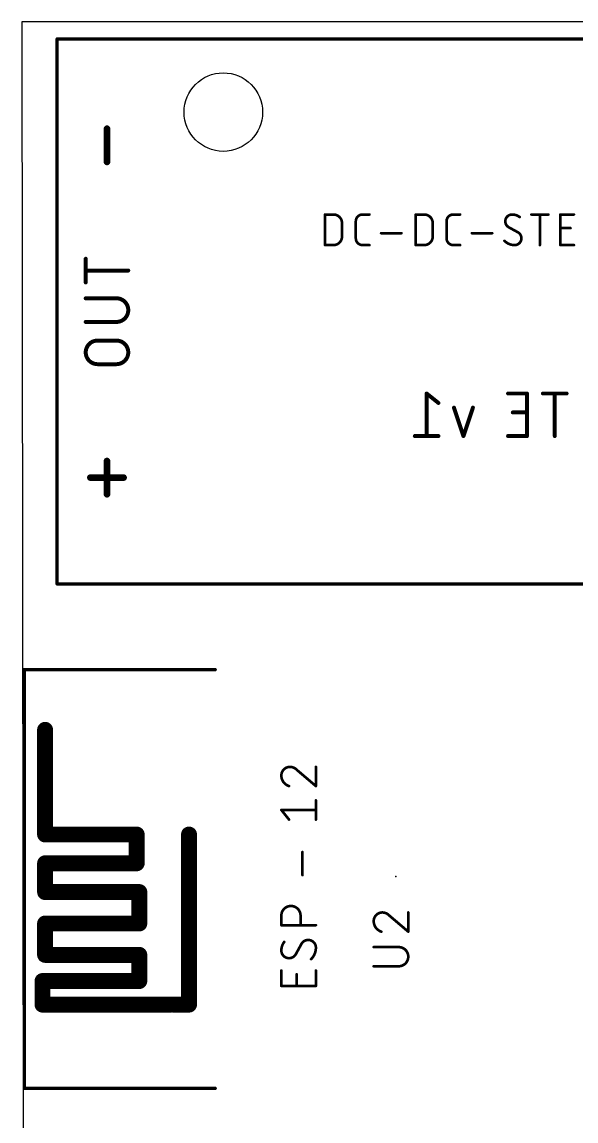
# Model space of a CAD drawing. Extents: x -1.1 to 45.4, y 0 to 78.4.
# Drawn here: x -0.07 to 21.1, y 36.37 to 78.37 of the extents above; entities that cross this region are included whole.
import ezdxf

# ---------------------------------------------------------------- set-up
doc = ezdxf.new("R2010")
doc.units = 0
for name, color, linetype in [('20', 31, 'CONTINUOUS'), ('21', 253, 'CONTINUOUS'), ('23', 53, 'CONTINUOUS'), ('25', 253, 'CONTINUOUS'), ('26', 253, 'CONTINUOUS'), ('27', 253, 'CONTINUOUS')]:
    doc.layers.add(name, color=color, linetype=linetype)

msp = doc.modelspace()

# ---------------------------------------------------------------- linework, layer by layer
at = {"layer": '20'}
for p, q in [((45.3161, 78.3739), (-0.0739, 78.3739)), ((-0.0739, 78.3739), (0, 0))]:
    msp.add_line(p, q, dxfattribs=at)
msp.add_circle((7.62, 74.93), 1.5, dxfattribs=at)
at = {"layer": '21'}
for points, const_width in [([(1.27, 56.896), (1.27, 77.724)], 0.127), ([(1.27, 77.724), (44.45, 77.724)], 0.127), ([(3.175, 74.295), (3.175, 73.025)], 0.254), ([(2.3622, 68.4216), (2.3622, 69.3247)], 0.1524), ([(3.9878, 68.8731), (2.3622, 68.8731)], 0.1524), ([(3.5362, 67.8137), (2.3622, 67.8137)], 0.1524), ([(2.3622, 66.9105), (3.5362, 66.9105)], 0.1524), ([(2.8138, 66.1984), (3.5362, 66.1984)], 0.1524), ([(3.5362, 65.2953), (2.8138, 65.2953)], 0.1524), ([(3.175, 60.325), (3.175, 61.595)], 0.254), ([(3.81, 60.96), (2.54, 60.96)], 0.254), ([(44.45, 56.896), (1.27, 56.896)], 0.127), ([(0.0099, 53.62), (7.3099, 53.62)], 0.127), ([(0.0099, 37.62), (0.0099, 53.62)], 0.127), ([(0.8099, 47.32), (0.8099, 51.32)], 0.6096), ([(10.4253, 49.7948), (11.1591, 49.1711)], 0.1016), ([(11.1591, 49.1711), (11.1591, 49.9048)], 0.1016), ([(10.1318, 47.8909), (9.8383, 48.2578)], 0.1016), ([(9.8383, 48.2578), (11.1591, 48.2578)], 0.1016), ([(11.1591, 47.8909), (11.1591, 48.6247)], 0.1016), ([(4.3099, 47.32), (0.8099, 47.32)], 0.6096), ([(4.3099, 46.22), (4.3099, 47.32)], 0.6096), ([(6.3099, 40.82), (6.3099, 47.32)], 0.6096), ([(10.6455, 45.7693), (10.6455, 46.6498)], 0.1016), ([(0.8099, 45.12), (0.8099, 46.22)], 0.6096), ([(0.8099, 46.22), (4.3099, 46.22)], 0.6096), ([(4.4099, 45.12), (0.8099, 45.12)], 0.6096), ([(4.4099, 43.92), (4.4099, 45.12)], 0.6096), ([(0.8099, 42.72), (0.8099, 43.92)], 0.6096), ([(0.8099, 43.92), (4.4099, 43.92)], 0.6096), ([(9.8383, 43.855), (9.8383, 44.2219)], 0.1016), ([(10.5721, 44.2219), (10.5721, 43.855)], 0.1016), ([(11.1591, 43.855), (9.8383, 43.855)], 0.1016), ([(4.4099, 42.72), (0.8099, 42.72)], 0.6096), ([(4.4099, 41.72), (4.4099, 42.72)], 0.6096), ([(10.6088, 43.1439), (10.3886, 42.7403)], 0.1016), ([(0.7099, 40.82), (0.7099, 41.72)], 0.6096), ([(0.7099, 41.72), (4.4099, 41.72)], 0.6096), ([(9.8383, 41.5352), (9.8383, 42.1222)], 0.1016), ([(10.4253, 41.5352), (10.4253, 41.9754)], 0.1016), ([(11.1591, 42.1222), (11.1591, 41.5352)], 0.1016), ([(11.1591, 41.5352), (9.8383, 41.5352)], 0.1016), ([(5.6099, 40.82), (0.7099, 40.82)], 0.6096), ([(5.7099, 40.82), (6.3099, 40.82)], 0.6096), ([(7.3099, 37.62), (0.0099, 37.62)], 0.127)]:
    msp.add_lwpolyline(points, dxfattribs=dict(at, const_width=const_width))
for points, const_width in [([(1.27, 77.7558, 1), (1.27, 77.6923)], 0.0635), ([(1.3017, 77.724, 1), (1.2383, 77.724)], 0.0635), ([(3.2385, 74.295, 1), (3.1115, 74.295)], 0.127), ([(3.1115, 73.025, 1), (3.2385, 73.025)], 0.127), ([(2.4003, 69.3247, 1), (2.3241, 69.3247)], 0.0762), ([(2.3622, 68.9112, 1), (2.3622, 68.835)], 0.0762), ([(3.9878, 68.835, 1), (3.9878, 68.9112)], 0.0762), ([(2.3241, 68.4216, 1), (2.4003, 68.4216)], 0.0762), ([(2.3622, 67.8518, 1), (2.3622, 67.7756)], 0.0762), ([(3.5362, 66.9105, 1), (3.5362, 67.8137)], 0.1524), ([(3.5362, 67.8518, 1), (3.5362, 67.7756)], 0.0762), ([(3.5362, 67.7756, 1), (3.5362, 67.8518)], 0.0762), ([(2.3622, 66.9486, 1), (2.3622, 66.8724)], 0.0762), ([(3.5362, 66.9486, 1), (3.5362, 66.8724)], 0.0762), ([(3.5362, 66.8724, 1), (3.5362, 66.9486)], 0.0762), ([(2.8138, 66.1984, 1), (2.8138, 65.2953)], 0.1524), ([(2.8138, 66.2365, 1), (2.8138, 66.1603)], 0.0762), ([(2.8138, 66.1603, 1), (2.8138, 66.2365)], 0.0762), ([(3.5362, 65.2953, 1), (3.5362, 66.1984)], 0.1524), ([(3.5362, 66.2365, 1), (3.5362, 66.1603)], 0.0762), ([(3.5362, 66.1603, 1), (3.5362, 66.2365)], 0.0762), ([(2.8138, 65.3334, 1), (2.8138, 65.2572)], 0.0762), ([(2.8138, 65.2572, 1), (2.8138, 65.3334)], 0.0762), ([(3.5362, 65.3334, 1), (3.5362, 65.2572)], 0.0762), ([(3.5362, 65.2572, 1), (3.5362, 65.3334)], 0.0762), ([(3.2385, 61.595, 1), (3.1115, 61.595)], 0.127), ([(2.54, 61.0235, 1), (2.54, 60.8965)], 0.127), ([(3.81, 60.8965, 1), (3.81, 61.0235)], 0.127), ([(3.1115, 60.325, 1), (3.2385, 60.325)], 0.127), ([(1.27, 56.9278, 1), (1.27, 56.8642)], 0.0635), ([(1.2383, 56.896, 1), (1.3017, 56.896)], 0.0635), ([(0.0416, 53.62, 1), (-0.0219, 53.62)], 0.0635), ([(0.0099, 53.6518, 1), (0.0099, 53.5883)], 0.0635), ([(7.3099, 53.5883, 1), (7.3099, 53.6518)], 0.0635), ([(0.9623, 51.32, 1), (0.6575, 51.32)], 0.3048), ([(10.1685, 49.9048, 0.4142), (9.8383, 49.5746)], 0.1016), ([(9.8383, 49.5746, 0.3252), (10.1318, 49.1711)], 0.1016), ([(9.8637, 49.5746, 1), (9.8129, 49.5746)], 0.0508), ([(9.8129, 49.5746, 1), (9.8637, 49.5746)], 0.0508), ([(10.4253, 49.7948, 0.2053), (10.1685, 49.9048)], 0.1016), ([(10.1685, 49.9302, 1), (10.1685, 49.8794)], 0.0508), ([(10.1685, 49.8794, 1), (10.1685, 49.9302)], 0.0508), ([(10.4418, 49.8141, 1), (10.4089, 49.7754)], 0.0508), ([(10.4069, 49.7772, 1), (10.4437, 49.8123)], 0.0508), ([(11.1845, 49.9048, 1), (11.1337, 49.9048)], 0.0508), ([(10.124, 49.1469, 1), (10.1396, 49.1952)], 0.0508), ([(11.1337, 49.1711, 1), (11.1845, 49.1711)], 0.0508), ([(11.1426, 49.1517, 1), (11.1755, 49.1904)], 0.0508), ([(9.8581, 48.2737, 1), (9.8185, 48.2419)], 0.0508), ([(9.8383, 48.2832, 1), (9.8383, 48.2324)], 0.0508), ([(11.1845, 48.6247, 1), (11.1337, 48.6247)], 0.0508), ([(11.1591, 48.2324, 1), (11.1591, 48.2832)], 0.0508), ([(10.112, 47.875, 1), (10.1516, 47.9068)], 0.0508), ([(11.1337, 47.8909, 1), (11.1845, 47.8909)], 0.0508), ([(0.8099, 47.4724, 1), (0.8099, 47.1676)], 0.3048), ([(0.6575, 47.32, 1), (0.9623, 47.32)], 0.3048), ([(4.4623, 47.32, 1), (4.1575, 47.32)], 0.3048), ([(4.3099, 47.1676, 1), (4.3099, 47.4724)], 0.3048), ([(6.4623, 47.32, 1), (6.1575, 47.32)], 0.3048), ([(10.6708, 46.6498, 1), (10.6201, 46.6498)], 0.0508), ([(0.9623, 46.22, 1), (0.6575, 46.22)], 0.3048), ([(0.8099, 46.3724, 1), (0.8099, 46.0676)], 0.3048), ([(4.1575, 46.22, 1), (4.4623, 46.22)], 0.3048), ([(4.3099, 46.0676, 1), (4.3099, 46.3724)], 0.3048), ([(10.6201, 45.7693, 1), (10.6708, 45.7693)], 0.0508), ([(0.8099, 45.2724, 1), (0.8099, 44.9676)], 0.3048), ([(4.5623, 45.12, 1), (4.2575, 45.12)], 0.3048), ([(4.4099, 44.9676, 1), (4.4099, 45.2724)], 0.3048), ([(0.6575, 45.12, 1), (0.9623, 45.12)], 0.3048), ([(10.5721, 44.2219, 1), (9.8383, 44.2219)], 0.1016), ([(0.9623, 43.92, 1), (0.6575, 43.92)], 0.3048), ([(0.8099, 44.0724, 1), (0.8099, 43.7676)], 0.3048), ([(4.4099, 43.7676, 1), (4.4099, 44.0724)], 0.3048), ([(9.8637, 44.2219, 1), (9.8129, 44.2219)], 0.0508), ([(9.8129, 44.2219, 1), (9.8637, 44.2219)], 0.0508), ([(10.5975, 44.2219, 1), (10.5467, 44.2219)], 0.0508), ([(10.5467, 44.2219, 1), (10.5975, 44.2219)], 0.0508), ([(4.2575, 43.92, 1), (4.5623, 43.92)], 0.3048), ([(9.8383, 43.8804, 1), (9.8383, 43.8296)], 0.0508), ([(9.8129, 43.855, 1), (9.8637, 43.855)], 0.0508), ([(10.5467, 43.855, 1), (10.5975, 43.855)], 0.0508), ([(11.1591, 43.8296, 1), (11.1591, 43.8804)], 0.0508), ([(9.9484, 43.2173, 0.1623), (9.8383, 42.8871)], 0.1016), ([(9.9687, 43.2021, 1), (9.928, 43.2325)], 0.0508), ([(10.8656, 43.2907, 0.2656), (10.6088, 43.1439)], 0.1016), ([(11.1591, 42.9972, 0.4142), (10.8656, 43.2907)], 0.1016), ([(10.8656, 43.3161, 1), (10.8656, 43.2653)], 0.0508), ([(10.8656, 43.2653, 1), (10.8656, 43.3161)], 0.0508), ([(0.8099, 42.8724, 1), (0.8099, 42.5676)], 0.3048), ([(0.6575, 42.72, 1), (0.9623, 42.72)], 0.3048), ([(4.5623, 42.72, 1), (4.2575, 42.72)], 0.3048), ([(4.4099, 42.5676, 1), (4.4099, 42.8724)], 0.3048), ([(9.8383, 42.8871, 0.4142), (10.1318, 42.5936)], 0.1016), ([(9.8637, 42.8871, 1), (9.8129, 42.8871)], 0.0508), ([(9.8129, 42.8871, 1), (9.8637, 42.8871)], 0.0508), ([(10.5869, 43.1568, 1), (10.6306, 43.131)], 0.0508), ([(10.6311, 43.1318, 1), (10.5865, 43.1561)], 0.0508), ([(10.9756, 42.5569, 0.2), (11.1591, 42.9972)], 0.1016), ([(11.1845, 42.9972, 1), (11.1337, 42.9972)], 0.0508), ([(11.1337, 42.9972, 1), (11.1845, 42.9972)], 0.0508), ([(10.1318, 42.5936, 0.2656), (10.3886, 42.7403)], 0.1016), ([(10.1318, 42.619, 1), (10.1318, 42.5682)], 0.0508), ([(10.1318, 42.5682, 1), (10.1318, 42.619)], 0.0508), ([(10.3663, 42.7525, 1), (10.4109, 42.7282)], 0.0508), ([(10.4105, 42.7275, 1), (10.3667, 42.7532)], 0.0508), ([(10.9578, 42.5749, 1), (10.9935, 42.5389)], 0.0508), ([(0.8623, 41.72, 1), (0.5575, 41.72)], 0.3048), ([(0.7099, 41.8724, 1), (0.7099, 41.5676)], 0.3048), ([(4.4099, 41.5676, 1), (4.4099, 41.8724)], 0.3048), ([(9.8637, 42.1222, 1), (9.8129, 42.1222)], 0.0508), ([(10.4507, 41.9754, 1), (10.3999, 41.9754)], 0.0508), ([(11.1845, 42.1222, 1), (11.1337, 42.1222)], 0.0508), ([(4.2575, 41.72, 1), (4.5623, 41.72)], 0.3048), ([(9.8383, 41.5606, 1), (9.8383, 41.5098)], 0.0508), ([(11.1591, 41.5098, 1), (11.1591, 41.5606)], 0.0508), ([(9.8129, 41.5352, 1), (9.8637, 41.5352)], 0.0508), ([(10.3999, 41.5352, 1), (10.4507, 41.5352)], 0.0508), ([(11.1337, 41.5352, 1), (11.1845, 41.5352)], 0.0508), ([(0.7099, 40.9724, 1), (0.7099, 40.6676)], 0.3048), ([(0.5575, 40.82, 1), (0.8623, 40.82)], 0.3048), ([(5.7099, 40.9724, 1), (5.7099, 40.6676)], 0.3048), ([(5.6099, 40.6676, 1), (5.6099, 40.9724)], 0.3048), ([(6.1575, 40.82, 1), (6.4623, 40.82)], 0.3048), ([(6.3099, 40.6676, 1), (6.3099, 40.9724)], 0.3048), ([(-0.0219, 37.62, 1), (0.0416, 37.62)], 0.0635), ([(0.0099, 37.6518, 1), (0.0099, 37.5883)], 0.0635), ([(7.3099, 37.5883, 1), (7.3099, 37.6518)], 0.0635)]:
    msp.add_lwpolyline(points, format="xyb", dxfattribs=dict(at, const_width=const_width))
at = {"layer": '23'}
msp.add_point((14.2099, 45.72), dxfattribs=at)
at = {"layer": '25'}
for points, const_width in [([(13.6981, 44.341, 0.4142), (13.3679, 44.0108)], 0.1016), ([(13.9549, 44.231, 0.2053), (13.6981, 44.341)], 0.1016), ([(13.6981, 44.3664, 1), (13.6981, 44.3156)], 0.0508), ([(13.6981, 44.3156, 1), (13.6981, 44.3664)], 0.0508), ([(13.9714, 44.2503, 1), (13.9385, 44.2116)], 0.0508), ([(13.9365, 44.2135, 1), (13.9733, 44.2485)], 0.0508), ([(14.7141, 44.341, 1), (14.6633, 44.341)], 0.0508), ([(13.3679, 44.0108, 0.3252), (13.6614, 43.6073)], 0.1016), ([(13.3933, 44.0108, 1), (13.3425, 44.0108)], 0.0508), ([(13.3425, 44.0108, 1), (13.3933, 44.0108)], 0.0508), ([(13.6536, 43.5831, 1), (13.6692, 43.6314)], 0.0508), ([(14.6633, 43.6073, 1), (14.7141, 43.6073)], 0.0508), ([(14.6723, 43.5879, 1), (14.7052, 43.6266)], 0.0508), ([(13.3679, 43.0436, 1), (13.3679, 42.9928)], 0.0508), ([(14.3218, 42.2844, 1), (14.3218, 43.0182)], 0.1016), ([(14.3218, 43.0436, 1), (14.3218, 42.9928)], 0.0508), ([(14.3218, 42.9928, 1), (14.3218, 43.0436)], 0.0508), ([(13.3679, 42.3098, 1), (13.3679, 42.259)], 0.0508), ([(14.3218, 42.3098, 1), (14.3218, 42.259)], 0.0508), ([(14.3218, 42.259, 1), (14.3218, 42.3098)], 0.0508)]:
    msp.add_lwpolyline(points, format="xyb", dxfattribs=dict(at, const_width=const_width))
at = {"layer": '25', "const_width": 0.1016}
for points in [[(13.9549, 44.231), (14.6887, 43.6073)], [(14.6887, 43.6073), (14.6887, 44.341)], [(14.3218, 43.0182), (13.3679, 43.0182)], [(13.3679, 42.2844), (14.3218, 42.2844)]]:
    msp.add_lwpolyline(points, dxfattribs=at)
at = {"layer": '26', "const_width": 0.1524}
for points in [[(15.8426, 63.8137), (15.391, 64.175)], [(15.391, 64.175), (15.391, 62.5494)], [(19.2263, 64.175), (18.5038, 64.175)], [(19.2263, 62.5494), (19.2263, 64.175)], [(20.7403, 64.175), (19.8372, 64.175)], [(20.2888, 62.5494), (20.2888, 64.175)], [(16.7978, 62.5494), (16.4366, 63.6331)], [(17.1591, 63.6331), (16.7978, 62.5494)], [(19.2263, 63.4525), (18.6845, 63.4525)], [(15.8426, 62.5494), (14.9394, 62.5494)], [(18.5038, 62.5494), (19.2263, 62.5494)]]:
    msp.add_lwpolyline(points, dxfattribs=at)
at = {"layer": '26', "const_width": 0.0762}
for points in [[(15.4291, 64.175, 1), (15.3529, 64.175)], [(15.4148, 64.2047, 1), (15.3672, 64.1452)], [(15.8188, 63.784, 1), (15.8664, 63.8435)], [(18.5038, 64.2131, 1), (18.5038, 64.1369)], [(19.2644, 64.175, 1), (19.1882, 64.175)], [(19.2263, 64.1369, 1), (19.2263, 64.2131)], [(19.8372, 64.2131, 1), (19.8372, 64.1369)], [(20.3269, 64.175, 1), (20.2507, 64.175)], [(20.7403, 64.1369, 1), (20.7403, 64.2131)], [(16.4727, 63.6452, 1), (16.4004, 63.6211)], [(17.1952, 63.6211, 1), (17.1229, 63.6452)], [(18.6845, 63.4906, 1), (18.6845, 63.4144)], [(19.2263, 63.4144, 1), (19.2263, 63.4906)], [(14.9394, 62.5875, 1), (14.9394, 62.5113)], [(15.3529, 62.5494, 1), (15.4291, 62.5494)], [(15.8426, 62.5113, 1), (15.8426, 62.5875)], [(16.7617, 62.5614, 1), (16.834, 62.5373)], [(16.7617, 62.5373, 1), (16.834, 62.5614)], [(18.5038, 62.5875, 1), (18.5038, 62.5113)], [(19.1882, 62.5494, 1), (19.2644, 62.5494)], [(19.2263, 62.5113, 1), (19.2263, 62.5875)], [(20.2507, 62.5494, 1), (20.3269, 62.5494)]]:
    msp.add_lwpolyline(points, format="xyb", dxfattribs=at)
at = {"layer": '27', "const_width": 0.1016}
for points in [[(11.5066, 69.8471), (11.5066, 71.0155)], [(11.5066, 71.0155), (11.8311, 71.0155)], [(12.944, 71.0155), (13.2036, 71.0155)], [(14.9737, 69.8471), (14.9737, 71.0155)], [(14.9737, 71.0155), (15.2982, 71.0155)], [(16.4111, 71.0155), (16.6707, 71.0155)], [(19.3933, 71.0155), (20.0424, 71.0155)], [(19.7178, 69.8471), (19.7178, 71.0155)], [(20.5004, 69.8471), (20.5004, 71.0155)], [(20.5004, 71.0155), (21.0197, 71.0155)], [(12.1557, 70.6909), (12.1557, 70.1716)], [(12.6843, 70.1067), (12.6843, 70.7558)], [(15.6228, 70.6909), (15.6228, 70.1716)], [(16.1514, 70.1067), (16.1514, 70.7558)], [(18.8838, 70.3339), (18.5268, 70.5287)], [(13.6515, 70.3015), (14.4304, 70.3015)], [(17.1185, 70.3015), (17.8975, 70.3015)], [(20.5004, 70.4962), (20.8899, 70.4962)], [(11.8311, 69.8471), (11.5066, 69.8471)], [(13.2036, 69.8471), (12.944, 69.8471)], [(15.2982, 69.8471), (14.9737, 69.8471)], [(16.6707, 69.8471), (16.4111, 69.8471)], [(21.0197, 69.8471), (20.5004, 69.8471)]]:
    msp.add_lwpolyline(points, dxfattribs=at)
at = {"layer": '27'}
for points, const_width in [([(11.532, 71.0155, 1), (11.4812, 71.0155)], 0.0508), ([(11.5066, 71.0409, 1), (11.5066, 70.9901)], 0.0508), ([(12.1557, 70.6909, 0.4142), (11.8311, 71.0155)], 0.1016), ([(11.8311, 71.0409, 1), (11.8311, 70.9901)], 0.0508), ([(11.8311, 70.9901, 1), (11.8311, 71.0409)], 0.0508), ([(12.944, 71.0155, 0.4142), (12.6843, 70.7558)], 0.1016), ([(12.944, 71.0409, 1), (12.944, 70.9901)], 0.0508), ([(12.944, 70.9901, 1), (12.944, 71.0409)], 0.0508), ([(13.2036, 70.9901, 1), (13.2036, 71.0409)], 0.0508), ([(14.9991, 71.0155, 1), (14.9483, 71.0155)], 0.0508), ([(14.9737, 71.0409, 1), (14.9737, 70.9901)], 0.0508), ([(15.6228, 70.6909, 0.4142), (15.2982, 71.0155)], 0.1016), ([(15.2982, 71.0409, 1), (15.2982, 70.9901)], 0.0508), ([(15.2982, 70.9901, 1), (15.2982, 71.0409)], 0.0508), ([(16.4111, 71.0155, 0.4142), (16.1514, 70.7558)], 0.1016), ([(16.4111, 71.0409, 1), (16.4111, 70.9901)], 0.0508), ([(16.4111, 70.9901, 1), (16.4111, 71.0409)], 0.0508), ([(16.6707, 70.9901, 1), (16.6707, 71.0409)], 0.0508), ([(18.6567, 71.0155, 0.4142), (18.397, 70.7558)], 0.1016), ([(18.9488, 70.9181, 0.1623), (18.6567, 71.0155)], 0.1016), ([(18.6567, 71.0409, 1), (18.6567, 70.9901)], 0.0508), ([(18.6567, 70.9901, 1), (18.6567, 71.0409)], 0.0508), ([(19.3933, 71.0409, 1), (19.3933, 70.9901)], 0.0508), ([(19.7432, 71.0155, 1), (19.6924, 71.0155)], 0.0508), ([(20.0424, 70.9901, 1), (20.0424, 71.0409)], 0.0508), ([(20.5258, 71.0155, 1), (20.475, 71.0155)], 0.0508), ([(20.5004, 71.0409, 1), (20.5004, 70.9901)], 0.0508), ([(21.0197, 70.9901, 1), (21.0197, 71.0409)], 0.0508), ([(12.1811, 70.6909, 1), (12.1303, 70.6909)], 0.0508), ([(12.1303, 70.6909, 1), (12.1811, 70.6909)], 0.0508), ([(12.7097, 70.7558, 1), (12.6589, 70.7558)], 0.0508), ([(12.6589, 70.7558, 1), (12.7097, 70.7558)], 0.0508), ([(15.6482, 70.6909, 1), (15.5974, 70.6909)], 0.0508), ([(15.5974, 70.6909, 1), (15.6482, 70.6909)], 0.0508), ([(16.1768, 70.7558, 1), (16.126, 70.7558)], 0.0508), ([(16.126, 70.7558, 1), (16.1768, 70.7558)], 0.0508), ([(18.397, 70.7558, 0.2656), (18.5268, 70.5287)], 0.1016), ([(18.4224, 70.7558, 1), (18.3716, 70.7558)], 0.0508), ([(18.3716, 70.7558, 1), (18.4224, 70.7558)], 0.0508), ([(18.539, 70.551, 1), (18.5147, 70.5064)], 0.0508), ([(18.5139, 70.5068, 1), (18.5397, 70.5505)], 0.0508), ([(18.9335, 70.8978, 1), (18.964, 70.9384)], 0.0508), ([(11.8311, 69.8471, 0.4142), (12.1557, 70.1716)], 0.1016), ([(12.1811, 70.1716, 1), (12.1303, 70.1716)], 0.0508), ([(12.1303, 70.1716, 1), (12.1811, 70.1716)], 0.0508), ([(12.6843, 70.1067, 0.4142), (12.944, 69.8471)], 0.1016), ([(12.7097, 70.1067, 1), (12.6589, 70.1067)], 0.0508), ([(13.6515, 70.3269, 1), (13.6515, 70.2761)], 0.0508), ([(14.4304, 70.2761, 1), (14.4304, 70.3269)], 0.0508), ([(15.2982, 69.8471, 0.4142), (15.6228, 70.1716)], 0.1016), ([(15.6482, 70.1716, 1), (15.5974, 70.1716)], 0.0508), ([(15.5974, 70.1716, 1), (15.6482, 70.1716)], 0.0508), ([(16.1514, 70.1067, 0.4142), (16.4111, 69.8471)], 0.1016), ([(16.1768, 70.1067, 1), (16.126, 70.1067)], 0.0508), ([(17.1185, 70.3269, 1), (17.1185, 70.2761)], 0.0508), ([(17.8975, 70.2761, 1), (17.8975, 70.3269)], 0.0508), ([(18.754, 69.8471, 0.4142), (19.0137, 70.1067)], 0.1016), ([(19.0137, 70.1067, 0.2656), (18.8838, 70.3339)], 0.1016), ([(18.8967, 70.3558, 1), (18.871, 70.312)], 0.0508), ([(18.8717, 70.3116, 1), (18.896, 70.3562)], 0.0508), ([(19.0391, 70.1067, 1), (18.9883, 70.1067)], 0.0508), ([(20.5004, 70.5216, 1), (20.5004, 70.4708)], 0.0508), ([(20.8899, 70.4708, 1), (20.8899, 70.5216)], 0.0508), ([(11.5066, 69.8725, 1), (11.5066, 69.8217)], 0.0508), ([(11.4812, 69.8471, 1), (11.532, 69.8471)], 0.0508), ([(11.8311, 69.8725, 1), (11.8311, 69.8217)], 0.0508), ([(11.8311, 69.8217, 1), (11.8311, 69.8725)], 0.0508), ([(12.6589, 70.1067, 1), (12.7097, 70.1067)], 0.0508), ([(12.944, 69.8725, 1), (12.944, 69.8217)], 0.0508), ([(12.944, 69.8217, 1), (12.944, 69.8725)], 0.0508), ([(13.2036, 69.8217, 1), (13.2036, 69.8725)], 0.0508), ([(14.9737, 69.8725, 1), (14.9737, 69.8217)], 0.0508), ([(14.9483, 69.8471, 1), (14.9991, 69.8471)], 0.0508), ([(15.2982, 69.8725, 1), (15.2982, 69.8217)], 0.0508), ([(15.2982, 69.8217, 1), (15.2982, 69.8725)], 0.0508), ([(16.126, 70.1067, 1), (16.1768, 70.1067)], 0.0508), ([(16.4111, 69.8725, 1), (16.4111, 69.8217)], 0.0508), ([(16.4111, 69.8217, 1), (16.4111, 69.8725)], 0.0508), ([(16.6707, 69.8217, 1), (16.6707, 69.8725)], 0.0508), ([(18.3826, 70.0273, 1), (18.3465, 69.9915)], 0.0508), ([(18.3646, 70.0094, 0.2), (18.754, 69.8471)], 0.1016), ([(18.754, 69.8725, 1), (18.754, 69.8217)], 0.0508), ([(18.754, 69.8217, 1), (18.754, 69.8725)], 0.0508), ([(18.9883, 70.1067, 1), (19.0391, 70.1067)], 0.0508), ([(19.6924, 69.8471, 1), (19.7432, 69.8471)], 0.0508), ([(20.5004, 69.8725, 1), (20.5004, 69.8217)], 0.0508), ([(20.475, 69.8471, 1), (20.5258, 69.8471)], 0.0508), ([(21.0197, 69.8217, 1), (21.0197, 69.8725)], 0.0508)]:
    msp.add_lwpolyline(points, format="xyb", dxfattribs=dict(at, const_width=const_width))

doc.saveas('drawing.dxf')
